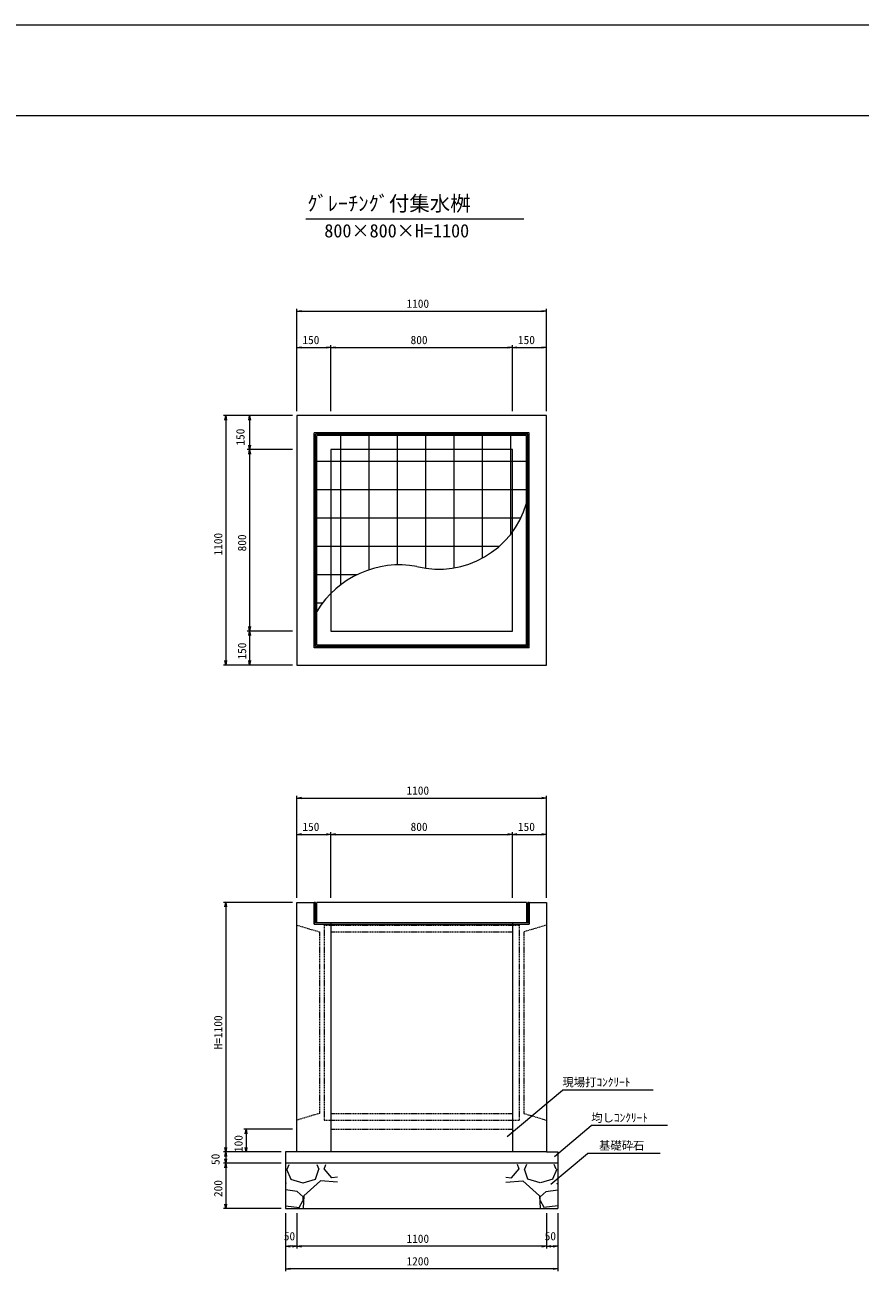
# Model space of a CAD drawing. Units: millimetres on the paper. Extents: x 0 to 841, y 0 to 594.
# Drawn here: x 472.9 to 656.9, y 319.3 to 594 of the extents above; entities that cross this region are included whole.
import ezdxf
from ezdxf.enums import TextEntityAlignment as Align

# ---------------------------------------------------------------- set-up
doc = ezdxf.new("R2010")
doc.units = ezdxf.units.MM
doc.linetypes.add('USER1', pattern=[0.375, 0.25, -0.125])
for name, color, linetype, lineweight in [('D-STR-DIM（寸法）', 7, 'Continuous', 18), ('D-STR-HTXT（旗揚げ）', 7, 'Continuous', 18), ('D-STR-STR1（構造物）', 4, 'Continuous', 18), ('D-STR-STRn（構造物）', 7, 'Continuous', 18), ('D-STR（構造物外形線）', 1, 'Continuous', 18), ('D-TTL(外枠）', 2, 'Continuous', 18), ('DEFPOINTS_2', 8, 'Continuous', 18)]:
    doc.layers.add(name, color=color, linetype=linetype, lineweight=lineweight)
doc.layers.add('D-STR-TXT（文字）', color=7, linetype='Continuous')
doc.layers.add('D-TTL-TXT（文字）', color=7, linetype='Continuous')
doc.styles.add('ＭＳ ゴシック', font='')
doc.styles.get('ＭＳ ゴシック').set_extended_font_data('MS Gothic')

msp = doc.modelspace()

# ---------------------------------------------------------------- linework, layer by layer
at = {"layer": 'D-STR-DIM（寸法）'}
for p, q in [((532.802, 508.892), (532.802, 531.392)), ((532.802, 530.892), (533.802, 531.059)), ((533.802, 530.725), (532.802, 530.892)), ((532.802, 530.892), (533.802, 530.892)), ((533.802, 530.892), (586.802, 530.892)), ((586.802, 531.059), (587.802, 530.892)), ((587.802, 530.892), (586.802, 530.725)), ((587.802, 530.892), (586.802, 530.892)), ((587.802, 508.892), (587.802, 531.392)), ((532.802, 508.892), (532.802, 523.392)), ((532.802, 522.892), (533.802, 523.059)), ((533.802, 522.725), (532.802, 522.892)), ((532.802, 522.892), (533.802, 522.892)), ((533.802, 522.892), (539.302, 522.892)), ((539.302, 523.059), (540.302, 522.892)), ((540.302, 522.892), (539.302, 522.725)), ((540.302, 522.892), (539.302, 522.892)), ((540.302, 508.892), (540.302, 523.392)), ((540.302, 508.892), (540.302, 523.392)), ((540.302, 522.892), (541.302, 523.059)), ((541.302, 522.725), (540.302, 522.892)), ((540.302, 522.892), (541.302, 522.892)), ((541.302, 522.892), (579.302, 522.892)), ((579.302, 523.059), (580.302, 522.892)), ((580.302, 522.892), (579.302, 522.725)), ((580.302, 522.892), (579.302, 522.892)), ((580.302, 508.892), (580.302, 523.392)), ((580.302, 508.892), (580.302, 523.392)), ((580.302, 522.892), (581.302, 523.059)), ((581.302, 522.725), (580.302, 522.892)), ((580.302, 522.892), (581.302, 522.892)), ((581.302, 522.892), (586.802, 522.892)), ((586.802, 523.059), (587.802, 522.892)), ((587.802, 522.892), (586.802, 522.725)), ((587.802, 522.892), (586.802, 522.892)), ((587.802, 508.892), (587.802, 523.392)), ((531.802, 507.892), (516.616, 507.892)), ((516.95, 506.892), (517.116, 507.892)), ((517.116, 507.892), (517.283, 506.892)), ((517.116, 507.892), (517.116, 506.892)), ((517.116, 506.892), (517.116, 453.892)), ((531.802, 507.892), (521.876, 507.892)), ((522.209, 506.892), (522.376, 507.892)), ((522.376, 507.892), (522.542, 506.892)), ((522.376, 507.892), (522.376, 506.892)), ((522.376, 506.892), (522.376, 501.392)), ((531.802, 500.392), (521.876, 500.392)), ((531.802, 500.392), (521.876, 500.392)), ((522.376, 500.392), (522.209, 501.392)), ((522.209, 499.392), (522.376, 500.392)), ((522.542, 501.392), (522.376, 500.392)), ((522.376, 500.392), (522.376, 501.392)), ((522.376, 500.392), (522.542, 499.392)), ((522.376, 500.392), (522.376, 499.392)), ((522.376, 499.392), (522.376, 461.392)), ((531.802, 460.392), (521.876, 460.392)), ((531.802, 460.392), (521.876, 460.392)), ((522.376, 460.392), (522.209, 461.392)), ((522.209, 459.392), (522.376, 460.392)), ((522.542, 461.392), (522.376, 460.392)), ((522.376, 460.392), (522.376, 461.392)), ((522.376, 460.392), (522.542, 459.392)), ((522.376, 460.392), (522.376, 459.392)), ((522.376, 459.392), (522.376, 453.892)), ((517.116, 452.892), (516.95, 453.892)), ((517.283, 453.892), (517.116, 452.892)), ((517.116, 452.892), (517.116, 453.892)), ((522.376, 452.892), (522.209, 453.892)), ((522.542, 453.892), (522.376, 452.892)), ((522.376, 452.892), (522.376, 453.892)), ((531.802, 452.892), (516.616, 452.892)), ((531.802, 452.892), (521.876, 452.892)), ((532.802, 401.579), (532.802, 424.079)), ((532.802, 423.579), (533.802, 423.745)), ((533.802, 423.412), (532.802, 423.579)), ((532.802, 423.579), (533.802, 423.579)), ((533.802, 423.579), (586.802, 423.579)), ((586.802, 423.745), (587.802, 423.579)), ((587.802, 423.579), (586.802, 423.412)), ((587.802, 423.579), (586.802, 423.579)), ((587.802, 401.579), (587.802, 424.079)), ((532.802, 401.579), (532.802, 416.079)), ((532.802, 415.579), (533.802, 415.745)), ((533.802, 415.412), (532.802, 415.579)), ((532.802, 415.579), (533.802, 415.579)), ((533.802, 415.579), (539.302, 415.579)), ((539.302, 415.745), (540.302, 415.579)), ((540.302, 415.579), (539.302, 415.412)), ((540.302, 415.579), (539.302, 415.579)), ((540.302, 401.579), (540.302, 416.079)), ((540.302, 401.579), (540.302, 416.079)), ((540.302, 415.579), (541.302, 415.745)), ((541.302, 415.412), (540.302, 415.579)), ((540.302, 415.579), (541.302, 415.579)), ((541.302, 415.579), (579.302, 415.579)), ((579.302, 415.745), (580.302, 415.579)), ((580.302, 415.579), (579.302, 415.412)), ((580.302, 415.579), (579.302, 415.579)), ((580.302, 401.579), (580.302, 416.079)), ((580.302, 401.579), (580.302, 416.079)), ((580.302, 415.579), (581.302, 415.745)), ((581.302, 415.412), (580.302, 415.579)), ((580.302, 415.579), (581.302, 415.579)), ((581.302, 415.579), (586.802, 415.579)), ((586.802, 415.745), (587.802, 415.579)), ((587.802, 415.579), (586.802, 415.412)), ((587.802, 415.579), (586.802, 415.579)), ((587.802, 401.579), (587.802, 416.079)), ((531.802, 400.579), (516.616, 400.579)), ((516.95, 399.579), (517.116, 400.579)), ((517.116, 400.579), (517.283, 399.579)), ((517.116, 400.579), (517.116, 399.579)), ((517.116, 399.579), (517.116, 346.579)), ((531.802, 350.579), (521.086, 350.579)), ((521.42, 349.579), (521.586, 350.579)), ((521.586, 350.579), (521.753, 349.579)), ((521.586, 350.579), (521.586, 349.579)), ((521.586, 349.579), (521.586, 346.579)), ((517.116, 345.579), (516.95, 346.579)), ((517.283, 346.579), (517.116, 345.579)), ((517.116, 345.579), (517.116, 346.579)), ((521.586, 345.579), (521.42, 346.579)), ((521.753, 346.579), (521.586, 345.579)), ((521.586, 345.579), (521.586, 346.579)), ((529.302, 345.579), (516.616, 345.579)), ((526.802, 345.579), (516.616, 345.579)), ((516.95, 344.579), (517.116, 345.579)), ((517.116, 343.079), (516.95, 344.079)), ((517.116, 345.579), (517.283, 344.579)), ((517.116, 345.579), (517.116, 344.579)), ((517.116, 344.579), (517.116, 344.079)), ((517.283, 344.079), (517.116, 343.079)), ((517.116, 343.079), (517.116, 344.079)), ((529.302, 345.579), (521.086, 345.579)), ((529.302, 343.079), (516.616, 343.079)), ((529.302, 343.079), (516.616, 343.079)), ((516.95, 342.079), (517.116, 343.079)), ((517.116, 343.079), (517.283, 342.079)), ((517.116, 343.079), (517.116, 342.079)), ((517.116, 342.079), (517.116, 334.079)), ((529.302, 333.079), (516.616, 333.079)), ((517.116, 333.079), (516.95, 334.079)), ((517.283, 334.079), (517.116, 333.079)), ((517.116, 333.079), (517.116, 334.079)), ((530.302, 332.079), (530.302, 324.286)), ((530.302, 332.079), (530.302, 319.318)), ((532.802, 332.079), (532.802, 324.286)), ((532.802, 332.079), (532.802, 324.286)), ((587.802, 332.079), (587.802, 324.286)), ((587.802, 332.079), (587.802, 324.286)), ((590.302, 332.079), (590.302, 324.286)), ((590.302, 332.079), (590.302, 319.318)), ((530.302, 324.786), (531.302, 324.953)), ((531.302, 324.619), (530.302, 324.786)), ((530.302, 324.786), (531.302, 324.786)), ((531.802, 324.786), (531.302, 324.786)), ((531.802, 324.953), (532.802, 324.786)), ((532.802, 324.786), (531.802, 324.619)), ((532.802, 324.786), (531.802, 324.786)), ((532.802, 324.786), (533.802, 324.953)), ((533.802, 324.619), (532.802, 324.786)), ((532.802, 324.786), (533.802, 324.786)), ((586.802, 324.786), (533.802, 324.786)), ((586.802, 324.953), (587.802, 324.786)), ((587.802, 324.786), (586.802, 324.619)), ((587.802, 324.786), (586.802, 324.786)), ((587.802, 324.786), (588.802, 324.953)), ((588.802, 324.619), (587.802, 324.786)), ((587.802, 324.786), (588.802, 324.786)), ((588.802, 324.786), (589.302, 324.786)), ((589.302, 324.953), (590.302, 324.786)), ((590.302, 324.786), (589.302, 324.619)), ((590.302, 324.786), (589.302, 324.786)), ((530.302, 319.818), (531.302, 319.985)), ((531.302, 319.651), (530.302, 319.818)), ((530.302, 319.818), (531.302, 319.818)), ((589.302, 319.818), (531.302, 319.818)), ((589.302, 319.985), (590.302, 319.818)), ((590.302, 319.818), (589.302, 319.651)), ((590.302, 319.818), (589.302, 319.818))]:
    msp.add_line(p, q, dxfattribs=at)
at = {"layer": 'D-STR-HTXT（旗揚げ）'}
for p, q in [((534.74, 551.264), (582.848, 551.264)), ((579.139, 349.005), (591.324, 359.22)), ((611.359, 359.22), (591.324, 359.22)), ((589.558, 344.58), (597.682, 351.39)), ((614.449, 351.39), (597.682, 351.39)), ((588.761, 338.453), (596.884, 345.263)), ((612.858, 345.263), (596.884, 345.263))]:
    msp.add_line(p, q, dxfattribs=at)
at = {"layer": 'D-STR-STR1（構造物）'}
for p, q in [((536.577, 456.667), (536.577, 504.117)), ((584.027, 504.117), (536.577, 504.117)), ((536.877, 456.967), (536.877, 503.817)), ((583.727, 503.817), (536.877, 503.817)), ((537.177, 457.267), (537.177, 503.517)), ((583.427, 503.517), (537.177, 503.517)), ((542.486, 500.392), (542.486, 503.517)), ((548.736, 500.392), (548.736, 503.517)), ((554.986, 500.392), (554.986, 503.517)), ((561.236, 500.392), (561.236, 503.517)), ((567.486, 500.392), (567.486, 503.517)), ((573.736, 500.392), (573.736, 503.517)), ((579.986, 500.392), (579.986, 503.517)), ((583.427, 457.267), (583.427, 503.517)), ((583.727, 456.967), (583.727, 503.817)), ((584.027, 456.667), (584.027, 504.117)), ((542.486, 470.61), (542.486, 500.392)), ((548.736, 473.899), (548.736, 500.392)), ((554.986, 474.975), (554.986, 500.392)), ((561.236, 474.255), (561.236, 500.392)), ((567.486, 474.337), (567.486, 500.392)), ((573.736, 476.507), (573.736, 500.392)), ((579.986, 481.818), (579.986, 500.392)), ((540.302, 497.778), (537.177, 497.778)), ((580.302, 497.778), (540.302, 497.778)), ((583.427, 497.778), (580.302, 497.778)), ((540.302, 491.528), (537.177, 491.528)), ((580.302, 491.528), (540.302, 491.528)), ((583.427, 491.528), (580.302, 491.528)), ((540.302, 485.278), (537.177, 485.278)), ((580.302, 485.278), (540.302, 485.278)), ((582.154, 485.278), (580.302, 485.278)), ((540.302, 479.028), (537.177, 479.028)), ((577.352, 479.028), (540.302, 479.028)), ((540.302, 472.778), (537.177, 472.778)), ((545.993, 472.778), (540.302, 472.778)), ((538.401, 466.528), (537.177, 466.528)), ((584.027, 456.667), (536.577, 456.667)), ((583.727, 456.967), (536.877, 456.967)), ((583.427, 457.267), (537.177, 457.267)), ((536.577, 400.579), (536.577, 395.779)), ((536.877, 400.579), (536.577, 400.579)), ((536.577, 395.779), (536.577, 400.579)), ((536.877, 396.079), (536.877, 400.579)), ((537.177, 396.079), (537.177, 400.579)), ((583.427, 400.579), (537.177, 400.579)), ((583.427, 400.579), (583.427, 396.079)), ((584.027, 400.579), (583.727, 400.579)), ((583.727, 396.079), (583.727, 400.579)), ((584.027, 400.579), (584.027, 395.779)), ((584.027, 395.929), (584.027, 400.579)), ((536.577, 395.779), (584.027, 395.779)), ((583.727, 396.079), (536.877, 396.079))]:
    msp.add_line(p, q, dxfattribs=at)
at = {"layer": 'D-STR-STR1（構造物）', "color": 7, "linetype": 'USER1'}
msp.add_line((540.302, 350.579), (580.302, 350.579), dxfattribs=at)
at = {"layer": 'D-STR-STR1（構造物）'}
for centre, radius, start, end in [((564.099, 494.18), 20.13, 256.09942, 343.76453), ((555.457, 453.546), 21.435, 79.7722, 148.52344)]:
    msp.add_arc(centre, radius, start, end, dxfattribs=at)
at = {"layer": 'D-STR-STRn（構造物）'}
for p, q in [((530.302, 345.579), (530.302, 333.079)), ((532.802, 345.579), (530.302, 345.579)), ((587.802, 345.579), (590.302, 345.579)), ((590.302, 345.579), (590.302, 333.079)), ((590.302, 343.079), (530.302, 343.079)), ((530.48, 341.797), (531.437, 339.563)), ((530.654, 341.8), (531.075, 342.783)), ((536.872, 339.551), (537.67, 341.786)), ((537.212, 342.783), (537.667, 341.798)), ((538.78, 341.793), (539.151, 342.783)), ((540.536, 339.907), (538.781, 341.822)), ((580.067, 339.907), (581.823, 341.822)), ((581.823, 341.793), (581.452, 342.783)), ((583.732, 339.551), (582.934, 341.786)), ((583.392, 342.783), (582.937, 341.798)), ((590.124, 341.797), (589.166, 339.563)), ((589.95, 341.8), (589.529, 342.783)), ((530.485, 338.604), (530.302, 338.665)), ((530.302, 338.51), (530.466, 338.608)), ((531.426, 339.548), (534.139, 338.75)), ((534.168, 338.748), (536.881, 339.546)), ((537.997, 339.244), (534.327, 335.893)), ((541.765, 338.904), (537.988, 339.219)), ((541.765, 340.008), (540.519, 339.9)), ((578.839, 340.008), (580.085, 339.9)), ((578.839, 338.904), (582.616, 339.219)), ((582.606, 339.244), (586.277, 335.893)), ((586.435, 338.748), (583.722, 339.546)), ((589.178, 339.548), (586.465, 338.75)), ((590.119, 338.604), (590.302, 338.665)), ((590.302, 338.51), (590.138, 338.608)), ((532.897, 336.862), (530.302, 337.251)), ((534.17, 335.712), (532.893, 336.829)), ((534.153, 334.775), (534.153, 335.732)), ((534.316, 335.887), (534.189, 333.207)), ((586.288, 335.887), (586.415, 333.207)), ((586.434, 335.712), (587.711, 336.829)), ((586.451, 334.775), (586.451, 335.732)), ((587.706, 336.862), (590.302, 337.251)), ((530.302, 333.698), (533.36, 333.331)), ((530.302, 333.079), (590.302, 333.079)), ((533.335, 333.332), (534.133, 334.768)), ((587.269, 333.332), (586.471, 334.768)), ((590.302, 333.698), (587.243, 333.331))]:
    msp.add_line(p, q, dxfattribs=at)
at = {"layer": 'D-STR（構造物外形線）'}
for p, q in [((587.802, 507.892), (532.802, 507.892)), ((532.802, 507.892), (532.802, 452.892)), ((587.802, 452.892), (587.802, 507.892)), ((580.302, 500.392), (540.302, 500.392)), ((540.302, 500.392), (540.302, 460.392)), ((580.302, 460.392), (580.302, 500.392)), ((540.302, 460.392), (580.302, 460.392)), ((532.802, 452.892), (587.802, 452.892)), ((532.802, 345.579), (532.802, 400.579)), ((532.802, 400.579), (536.577, 400.579)), ((536.577, 396.079), (536.577, 400.579)), ((584.027, 400.579), (587.802, 400.579)), ((584.027, 400.579), (584.027, 396.079)), ((587.802, 400.579), (587.802, 345.579)), ((540.302, 396.079), (540.302, 345.579)), ((580.302, 396.079), (580.302, 345.579)), ((587.802, 345.579), (532.802, 345.579))]:
    msp.add_line(p, q, dxfattribs=at)
at = {"layer": 'D-STR（構造物外形線）', "linetype": 'USER1'}
for p, q in [((532.802, 395.579), (537.802, 394.079)), ((538.802, 395.579), (581.802, 395.579)), ((538.802, 395.579), (538.802, 352.579)), ((581.802, 395.579), (581.802, 352.579)), ((587.802, 395.579), (582.802, 394.079)), ((537.802, 394.079), (537.802, 354.079)), ((540.302, 394.079), (580.302, 394.079)), ((540.302, 394.079), (540.302, 354.079)), ((580.302, 394.079), (580.302, 354.079)), ((582.802, 394.079), (582.802, 354.079)), ((537.802, 354.079), (532.802, 352.579)), ((538.802, 352.579), (581.802, 352.579)), ((540.302, 354.079), (580.302, 354.079)), ((582.802, 354.079), (587.802, 352.579))]:
    msp.add_line(p, q, dxfattribs=at)
at = {"layer": 'D-TTL(外枠）'}
msp.add_line((23, 574), (818, 574), dxfattribs=at)
at = {"layer": 'DEFPOINTS_2'}
msp.add_line((0, 594), (841, 594), dxfattribs=at)

# ---------------------------------------------------------------- texts
at = {"layer": 'D-STR-DIM（寸法）', "style": 'ＭＳ ゴシック'}
for s, p in [('1100', (556.958, 531.092)), ('150', (534.02, 523.092)), ('800', (557.859, 523.092)), ('150', (581.52, 523.092)), ('1100', (556.958, 423.779)), ('150', (534.02, 415.779)), ('800', (557.859, 415.779)), ('150', (581.52, 415.779)), ('50', (529.921, 325.545)), ('1100', (556.958, 324.986)), ('50', (587.421, 325.545)), ('1200', (556.958, 320.018))]:
    msp.add_text(s, height=1.833, dxfattribs=at).set_placement(p, align=Align.BOTTOM_LEFT)
for s, p in [('150', (521.81, 501.274)), ('1100', (516.916, 477.048)), ('800', (522.176, 477.949)), ('150', (522.176, 454.11)), ('H=1100', (516.916, 368.193)), ('100', (521.386, 345.547)), ('50', (516.316, 342.698)), ('200', (516.916, 335.63))]:
    msp.add_text(s, height=1.833, rotation=90, dxfattribs=at).set_placement(p, align=Align.BOTTOM_LEFT)
at = {"layer": 'D-STR-TXT（文字）', "style": 'ＭＳ ゴシック'}
for s, p in [('現場打ｺﾝｸﾘｰﾄ', (591.324, 359.472)), ('均しｺﾝｸﾘｰﾄ', (597.682, 351.643)), ('基礎砕石', (599.384, 345.515))]:
    msp.add_text(s, height=1.833, dxfattribs=at).set_placement(p, align=Align.BOTTOM_LEFT)
at = {"layer": 'D-TTL-TXT（文字）', "style": 'ＭＳ ゴシック'}
for s, height, p in [('ｸﾞﾚｰﾁﾝｸﾞ付集水桝', 3.299, (535.09, 552.007)), ('800×800×H=1100', 2.933, (538.847, 546.285))]:
    msp.add_text(s, height=height, dxfattribs=at).set_placement(p, align=Align.BOTTOM_LEFT)

doc.saveas('drawing.dxf')
